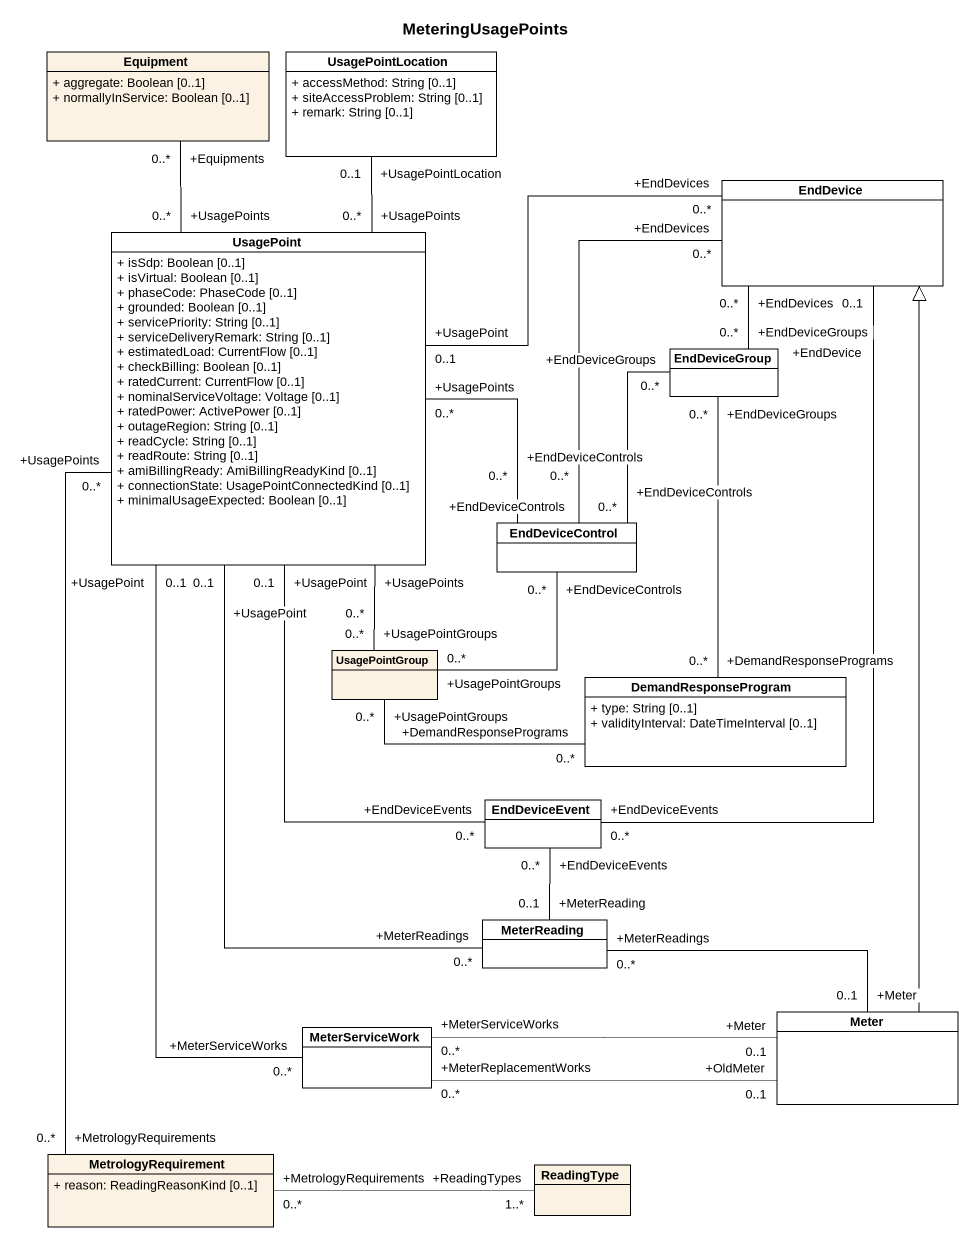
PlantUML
@startuml
title MeteringUsagePoints
hide circle
hide empty members
skinparam classAttributeIconSize 0
class Equipment {
  + aggregate: Boolean [0..1]
  + normallyInService: Boolean [0..1]
}
class UsagePointLocation #FFFFFF {
  + accessMethod: String [0..1]
  + siteAccessProblem: String [0..1]
  + remark: String [0..1]
}
class EndDevice #FFFFFF
class UsagePoint #FFFFFF {
  + isSdp: Boolean [0..1]
  + isVirtual: Boolean [0..1]
  + phaseCode: PhaseCode [0..1]
  + grounded: Boolean [0..1]
  + servicePriority: String [0..1]
  + serviceDeliveryRemark: String [0..1]
  + estimatedLoad: CurrentFlow [0..1]
  + checkBilling: Boolean [0..1]
  + ratedCurrent: CurrentFlow [0..1]
  + nominalServiceVoltage: Voltage [0..1]
  + ratedPower: ActivePower [0..1]
  + outageRegion: String [0..1]
  + readCycle: String [0..1]
  + readRoute: String [0..1]
  + amiBillingReady: AmiBillingReadyKind [0..1]
  + connectionState: UsagePointConnectedKind [0..1]
  + minimalUsageExpected: Boolean [0..1]
}
class EndDeviceGroup #FFFFFF
class EndDeviceControl #FFFFFF
class UsagePointGroup
class DemandResponseProgram #FFFFFF {
  + type: String [0..1]
  + validityInterval: DateTimeInterval [0..1]
}
class EndDeviceEvent #FFFFFF
class MeterReading #FFFFFF
class Meter #FFFFFF
class MeterServiceWork #FFFFFF
class MetrologyRequirement {
  + reason: ReadingReasonKind [0..1]
}
class ReadingType
UsagePointLocation "+UsagePointLocation\n0..1" -- "+UsagePoints\n0..*" UsagePoint
UsagePoint "+UsagePoints\n0..*" -up- "+Equipments\n0..*" Equipment
UsagePoint "+UsagePoint\n0..1" -right- "+EndDevices\n0..*" EndDevice
EndDeviceGroup "+EndDeviceGroups\n0..*" -up- "+EndDevices\n0..*" EndDevice
EndDeviceGroup "+EndDeviceGroups\n0..*" -- "+EndDeviceControls\n0..*" EndDeviceControl
EndDeviceControl "+EndDeviceControls\n0..*" -up- "+EndDevices\n0..*" EndDevice
EndDeviceControl "+EndDeviceControls\n0..*" -left- "+UsagePoints\n0..*" UsagePoint
EndDeviceControl "+EndDeviceControls\n0..*" -- "+UsagePointGroups\n0..*" UsagePointGroup
UsagePointGroup "+UsagePointGroups\n0..*" -up- "+UsagePoints\n0..*" UsagePoint
DemandResponseProgram "+DemandResponsePrograms\n0..*" -up- "+EndDeviceGroups\n0..*" EndDeviceGroup
DemandResponseProgram "+DemandResponsePrograms\n0..*" -left- "+UsagePointGroups\n0..*" UsagePointGroup
EndDeviceEvent "+EndDeviceEvents\n0..*" -up- "+EndDevice\n0..1" EndDevice
EndDeviceEvent "+EndDeviceEvents\n0..*" -up- "+UsagePoint\n0..1" UsagePoint
MeterReading "+MeterReadings\n0..*" -up- "+UsagePoint\n0..1" UsagePoint
MeterReading "+MeterReading\n0..1" -up- "+EndDeviceEvents\n0..*" EndDeviceEvent
Meter -up-|> EndDevice
Meter "+Meter\n0..1" -left- "+MeterReadings\n0..*" MeterReading
MeterServiceWork "+MeterServiceWorks\n0..*" -up- "+UsagePoint\n0..1" UsagePoint
MeterServiceWork "+MeterServiceWorks\n0..*" -right- "+Meter\n0..1" Meter
MeterServiceWork "+MeterReplacementWorks\n0..*" -right- "+OldMeter\n0..1" Meter
MetrologyRequirement "+MetrologyRequirements\n0..*" -up- "+UsagePoints\n0..*" UsagePoint
MetrologyRequirement "+MetrologyRequirements\n0..*" -right- "+ReadingTypes\n1..*" ReadingType
@enduml
